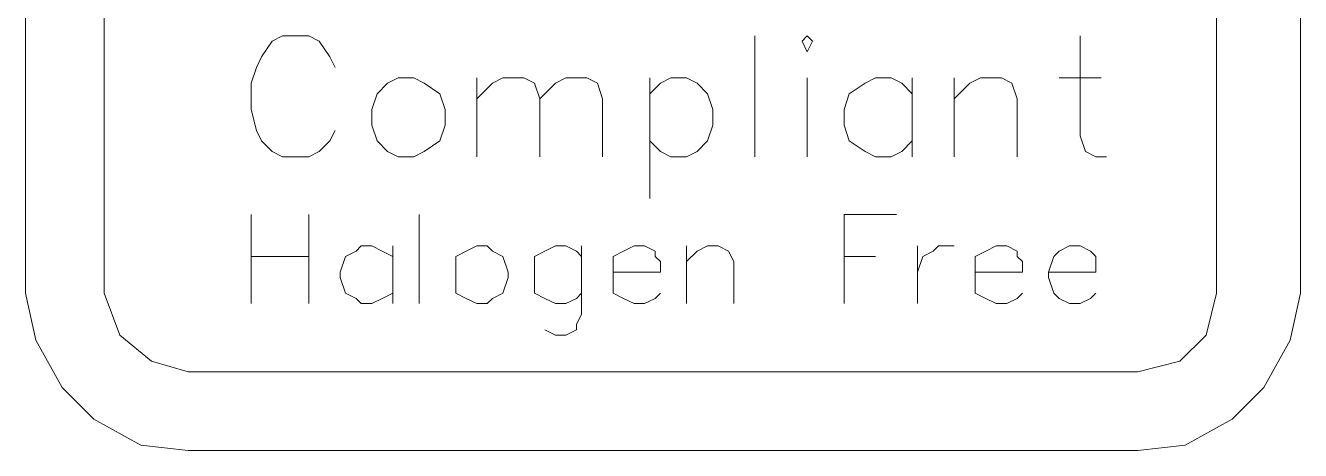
# Model space of a CAD drawing. Extents: x 2510 to 2649, y 709 to 759.
# Drawn here: x 2521.379 to 2525.601, y 752.648 to 754.056 of the extents above; entities that cross this region are included whole.
import ezdxf

# ---------------------------------------------------------------- set-up
doc = ezdxf.new("R2010")
doc.units = 0
doc.header["$MEASUREMENT"] = 0
doc.layers.add('HANBO', color=7, linetype='CONTINUOUS', lineweight=9)

# ---------------------------------------------------------------- blocks, each defined once
blk = doc.blocks.new('ea')
at = {"layer": 'HANBO', "lineweight": 0}
for points in [[(53.7805, 80.0381), (53.7805, 77.0411)], [(54.0276, 80.0381), (54.0276, 77.0411)], [(57.5186, 77.0411), (57.5186, 80.0381)], [(57.782, 77.0411), (57.782, 80.0381)], [(54.7521, 77.7491), (54.7356, 77.7821), (54.7027, 77.8315), (54.6697, 77.848), (54.5874, 77.848), (54.5545, 77.8315), (54.5216, 77.7821), (54.5051, 77.7491), (54.4886, 77.6997), (54.4886, 77.6175), (54.5051, 77.5515), (54.5216, 77.5187), (54.5545, 77.4857), (54.5874, 77.4692), (54.6697, 77.4692), (54.7027, 77.4857), (54.7356, 77.5187), (54.7521, 77.5515)], [(56.0694, 77.4692), (56.0694, 77.848)], [(56.2177, 77.8315), (56.2341, 77.7985), (56.2506, 77.8315), (56.2341, 77.848), (56.2177, 77.8315)], [(57.0904, 77.848), (57.0904, 77.5351), (57.1069, 77.4857), (57.1398, 77.4692), (57.1728, 77.4692)], [(54.9497, 77.7163), (54.9168, 77.6997), (54.8838, 77.6669), (54.8674, 77.6175), (54.8674, 77.5681), (54.8838, 77.5187), (54.9168, 77.4857), (54.9497, 77.4692), (54.9991, 77.4692), (55.032, 77.4857), (55.0814, 77.5187), (55.0979, 77.5681), (55.0979, 77.6175), (55.0814, 77.6669), (55.032, 77.6997), (54.9991, 77.7163), (54.9497, 77.7163)], [(55.1967, 77.4692), (55.1967, 77.7163)], [(55.1967, 77.6503), (55.2461, 77.6997), (55.279, 77.7163), (55.3449, 77.7163), (55.3779, 77.6997), (55.3943, 77.6503), (55.3943, 77.4692)], [(55.3943, 77.6503), (55.4437, 77.6997), (55.4767, 77.7163), (55.5425, 77.7163), (55.5754, 77.6997), (55.5919, 77.6503), (55.5919, 77.4692)], [(55.7401, 77.7163), (55.7401, 77.3375)], [(55.7401, 77.6669), (55.773, 77.6997), (55.806, 77.7163), (55.8554, 77.7163), (55.8883, 77.6997), (55.9213, 77.6669), (55.9377, 77.6175), (55.9377, 77.5681), (55.9213, 77.5187), (55.8883, 77.4857), (55.8554, 77.4692), (55.806, 77.4692), (55.773, 77.4857), (55.7401, 77.5187)], [(56.2341, 77.7163), (56.2341, 77.4692)], [(56.5634, 77.6669), (56.5305, 77.6997), (56.4976, 77.7163), (56.4482, 77.7163), (56.4153, 77.6997), (56.3659, 77.6669), (56.3494, 77.6175), (56.3494, 77.5681), (56.3659, 77.5187), (56.4153, 77.4857), (56.4482, 77.4692), (56.4976, 77.4692), (56.5305, 77.4857), (56.5634, 77.5187)], [(56.5634, 77.7163), (56.5634, 77.4692)], [(56.6952, 77.4692), (56.6952, 77.7163)], [(56.6952, 77.6503), (56.7446, 77.6997), (56.7776, 77.7163), (56.8434, 77.7163), (56.8763, 77.6997), (56.8928, 77.6503), (56.8928, 77.4692)], [(57.0245, 77.7163), (57.1563, 77.7163)], [(54.4886, 77.0082), (54.4886, 77.2881)], [(54.6697, 77.2881), (54.6697, 77.0082)], [(55.0156, 77.0082), (55.0156, 77.2881)], [(56.3494, 77.0082), (56.3494, 77.2881), (56.514, 77.2881)], [(54.9332, 77.1564), (54.9003, 77.1728), (54.8674, 77.1892), (54.8344, 77.1892), (54.818, 77.1728), (54.785, 77.1564), (54.7685, 77.107), (54.7685, 77.0904), (54.785, 77.0411), (54.818, 77.0246), (54.8344, 77.0082), (54.8674, 77.0082), (54.9003, 77.0246), (54.9332, 77.0411)], [(54.9332, 77.1892), (54.9332, 77.0082)], [(55.1967, 77.1892), (55.1637, 77.1728), (55.1308, 77.1564), (55.1308, 77.107), (55.1308, 77.0904), (55.1308, 77.0411), (55.1637, 77.0246), (55.1967, 77.0082), (55.2296, 77.0082), (55.2461, 77.0246), (55.279, 77.0411), (55.2955, 77.0904), (55.2955, 77.107), (55.279, 77.1564), (55.2461, 77.1728), (55.2296, 77.1892), (55.1967, 77.1892)], [(55.526, 77.1564), (55.5096, 77.1728), (55.4767, 77.1892), (55.4437, 77.1892), (55.4108, 77.1728), (55.3779, 77.1564), (55.3779, 77.107), (55.3779, 77.0904), (55.3779, 77.0411), (55.4108, 77.0246), (55.4437, 77.0082), (55.4767, 77.0082), (55.5096, 77.0246), (55.526, 77.0411)], [(55.526, 77.1892), (55.526, 76.9752), (55.5096, 76.9423), (55.5096, 76.9258), (55.4767, 76.9093), (55.4437, 76.9093), (55.4108, 76.9258)], [(55.6248, 77.107), (55.773, 77.107), (55.773, 77.1398), (55.7566, 77.1564), (55.7566, 77.1728), (55.7236, 77.1892), (55.6907, 77.1892), (55.6578, 77.1728), (55.6248, 77.1564), (55.6248, 77.107), (55.6248, 77.0904), (55.6248, 77.0411), (55.6578, 77.0246), (55.6907, 77.0082), (55.7236, 77.0082), (55.7566, 77.0246), (55.773, 77.0411)], [(55.8554, 77.0082), (55.8554, 77.1892)], [(55.8554, 77.1398), (55.8883, 77.1728), (55.9213, 77.1892), (55.9542, 77.1892), (55.9871, 77.1728), (56.0036, 77.1398), (56.0036, 77.0082)], [(56.5799, 77.0082), (56.5799, 77.1892)], [(56.5799, 77.107), (56.5964, 77.1564), (56.6293, 77.1728), (56.6458, 77.1892), (56.6952, 77.1892)], [(56.7611, 77.107), (56.9093, 77.107), (56.9093, 77.1398), (56.8928, 77.1564), (56.8928, 77.1728), (56.8599, 77.1892), (56.827, 77.1892), (56.794, 77.1728), (56.7611, 77.1564), (56.7611, 77.107), (56.7611, 77.0904), (56.7611, 77.0411), (56.794, 77.0246), (56.827, 77.0082), (56.8599, 77.0082), (56.8928, 77.0246), (56.9093, 77.0411)], [(56.9916, 77.107), (57.1398, 77.107), (57.1398, 77.1398), (57.1398, 77.1564), (57.1233, 77.1728), (57.0904, 77.1892), (57.0575, 77.1892), (57.0245, 77.1728), (57.0081, 77.1564), (56.9916, 77.107), (56.9916, 77.0904), (57.0081, 77.0411), (57.0245, 77.0246), (57.0575, 77.0082), (57.0904, 77.0082), (57.1233, 77.0246), (57.1398, 77.0411)], [(54.4886, 77.1564), (54.6697, 77.1564)], [(56.3494, 77.1564), (56.4482, 77.1564)], [(53.7805, 77.0411), (53.8134, 76.8929), (53.8958, 76.7447), (53.9946, 76.6459), (54.1428, 76.5635), (54.291, 76.5471)], [(54.0276, 77.0411), (54.077, 76.9093), (54.1757, 76.827), (54.291, 76.7941)], [(57.2716, 76.7941), (57.4033, 76.827), (57.4856, 76.9093), (57.5186, 77.0411)], [(57.2716, 76.5471), (57.4197, 76.5635), (57.568, 76.6459), (57.6668, 76.7447), (57.7491, 76.8929), (57.782, 77.0411)], [(54.291, 76.7941), (57.2716, 76.7941)], [(54.291, 76.5471), (57.2716, 76.5471)]]:
    blk.add_lwpolyline(points, dxfattribs=at)

msp = doc.modelspace()

# ---------------------------------------------------------------- block references
at = {"layer": 'HANBO', "color": 3, "xscale": 1.055206152000143, "yscale": 1.055206152000143, "zscale": 1.055206152000143}
msp.add_blockref('ea', (2464.6291, 671.8754), dxfattribs=at)

doc.saveas('drawing.dxf')
